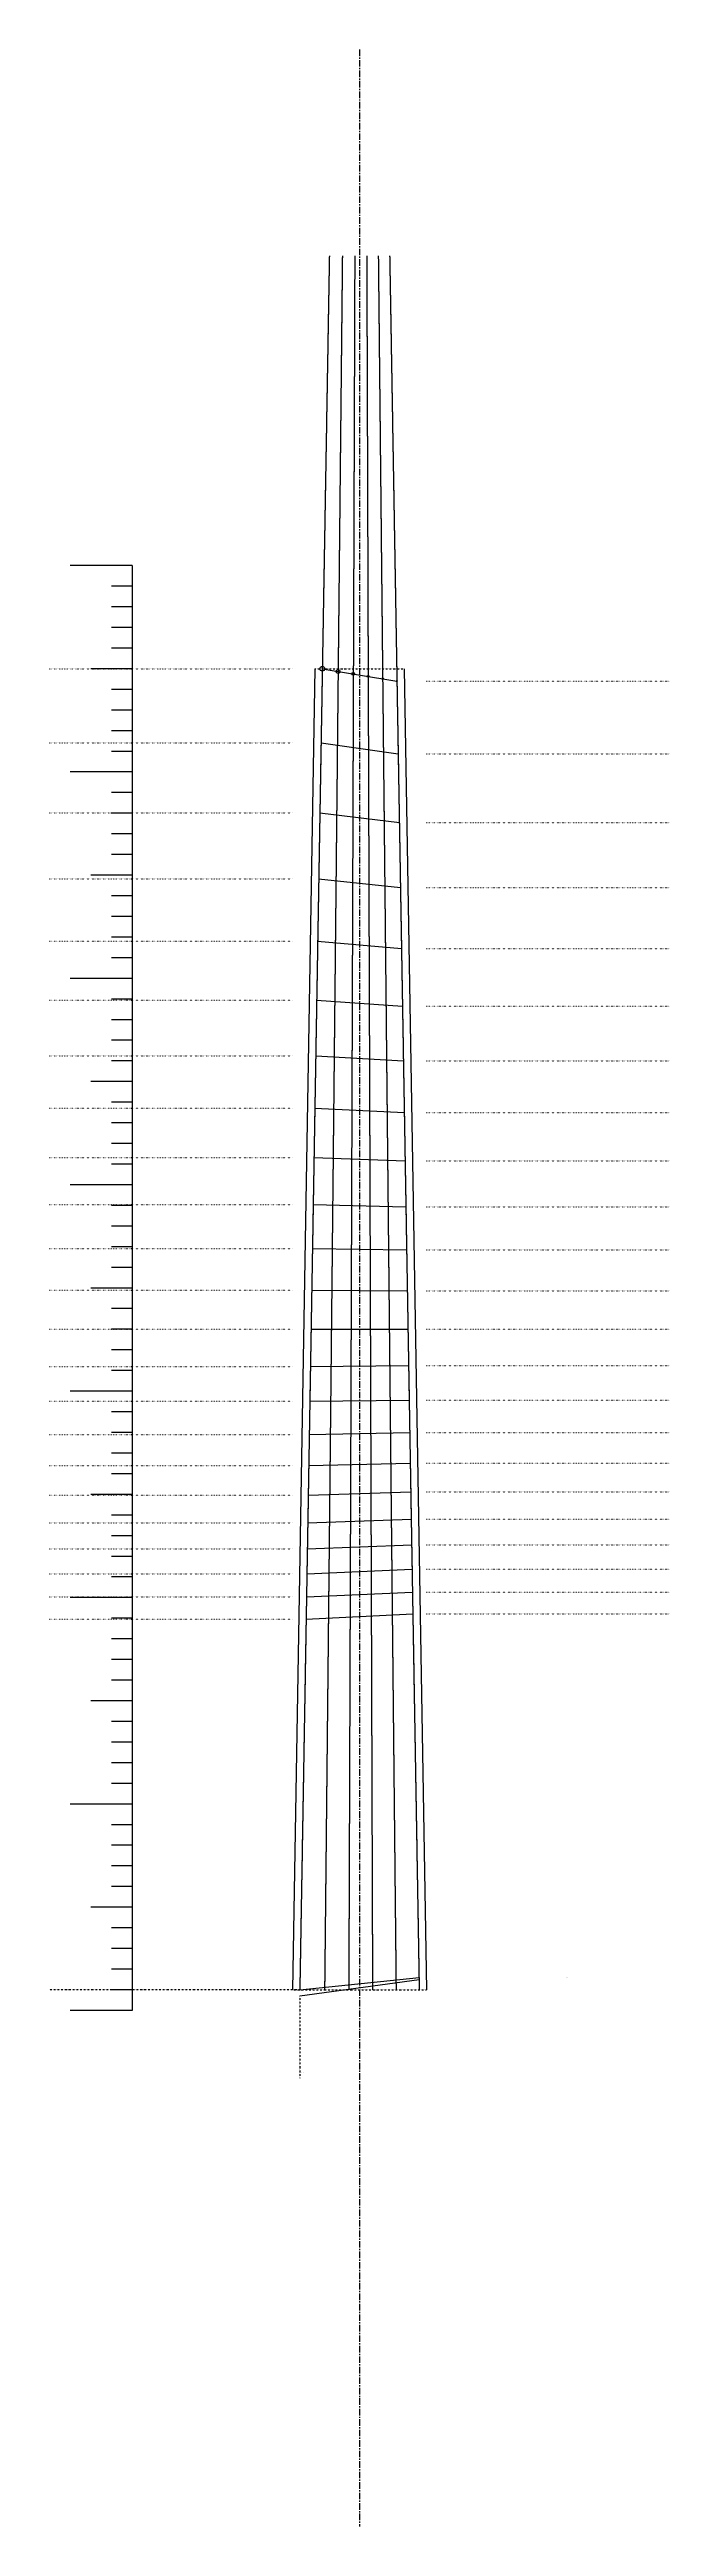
# Model space of a CAD drawing. Header units: millimetres. Extents: x 0 to 300, y -150 to 1050.
import ezdxf

# ---------------------------------------------------------------- set-up
doc = ezdxf.new("R2010")
doc.units = ezdxf.units.MM
for name, pattern in [('CENTER', [5.08, 3.175, -0.635, 0.635, -0.635]), ('DASHED', [1.524, 1.27, -0.254]), ('DASHED2', [0.762, 0.635, -0.127]), ('DOT', [0.508, 0, -0.508]), ('DOT2', [0.254, 0, -0.254])]:
    doc.linetypes.add(name, pattern=pattern)
doc.styles.add('OpenSans', font='OpenSans-Regular.ttf')

msp = doc.modelspace()

# ---------------------------------------------------------------- linework, layer by layer
at = {"linetype": 'CENTER'}
msp.add_line((150, 1050), (150, -150), dxfattribs=at)
at = {"linetype": 'DASHED'}
for p, q in [((135.4, 950), (121.1, 110)), ((141.7, 950), (133.1, 110)), ((147.7, 950), (144.8, 110)), ((153.5, 950), (156.3, 110)), ((159.1, 950), (167.7, 110)), ((164.6, 950), (178.9, 110))]:
    msp.add_line(p, q, dxfattribs=at)
at = {"linetype": 'DASHED2'}
for p, q in [((135.4, 950), (121.1, 110)), ((141.7, 950), (133.1, 110)), ((147.7, 950), (144.8, 110)), ((153.5, 950), (156.3, 110)), ((159.1, 950), (167.7, 110)), ((164.6, 950), (178.9, 110))]:
    msp.add_line(p, q, dxfattribs=at)
for p, q in [((40, 800), (10, 800)), ((40, 800), (40, 100)), ((40, 790), (30, 790)), ((40, 780), (30, 780)), ((40, 770), (30, 770)), ((40, 760), (30, 760)), ((40, 750), (20, 750)), ((128.4, 750), (117.5, 110)), ((132, 750), (168.1, 744)), ((171.6, 750), (182.5, 110)), ((40, 740), (30, 740)), ((40, 730), (30, 730)), ((40, 720), (30, 720)), ((40, 710), (30, 710)), ((131.4, 714.1), (168.7, 708.8)), ((40, 700), (10, 700)), ((40, 690), (30, 690)), ((40, 680), (30, 680)), ((130.8, 680.2), (169.3, 675.5)), ((40, 670), (30, 670)), ((40, 660), (30, 660)), ((40, 650), (20, 650)), ((130.2, 648.2), (169.8, 644.1)), ((40, 640), (30, 640)), ((40, 630), (30, 630)), ((40, 620), (30, 620)), ((129.7, 618), (170.3, 614.4)), ((40, 600), (10, 600)), ((40, 610), (30, 610)), ((40, 590), (30, 590)), ((129.2, 589.5), (170.8, 586.5)), ((40, 580), (30, 580)), ((40, 570), (30, 570)), ((40, 560), (30, 560)), ((128.8, 562.5), (171.3, 560.1)), ((40, 550), (20, 550)), ((40, 540), (30, 540)), ((40, 530), (30, 530)), ((128.3, 537.1), (171.7, 535.1)), ((40, 520), (30, 520)), ((40, 510), (30, 510)), ((127.9, 513.2), (172.1, 511.6)), ((40, 500), (10, 500)), ((40, 490), (30, 490)), ((40, 480), (30, 480)), ((127.5, 490.5), (172.5, 489.4)), ((40, 470), (30, 470)), ((127.2, 469.2), (172.8, 468.5)), ((40, 460), (30, 460)), ((40, 450), (20, 450)), ((126.8, 449), (173.2, 448.7)), ((40, 440), (30, 440)), ((40, 430), (30, 430)), ((40, 420), (30, 420)), ((126.5, 430), (173.5, 430)), ((40, 410), (30, 410)), ((126.2, 412), (173.8, 412.4)), ((40, 400), (10, 400)), ((40, 390), (30, 390)), ((125.9, 395.1), (174.1, 395.7)), ((40, 380), (30, 380)), ((125.6, 379.1), (174.3, 380)), ((40, 370), (30, 370)), ((40, 360), (30, 360)), ((125.4, 364), (174.6, 365.2)), ((40, 350), (20, 350)), ((125.1, 349.7), (174.8, 351.2)), ((40, 340), (30, 340)), ((124.9, 336.3), (175.1, 338)), ((40, 330), (30, 330)), ((124.7, 323.6), (175.3, 325.6)), ((40, 320), (30, 320)), ((124.5, 311.6), (175.5, 313.8)), ((40, 300), (10, 300)), ((40, 310), (30, 310)), ((124.3, 300.3), (175.7, 302.7)), ((40, 290), (30, 290)), ((124.1, 289.6), (175.8, 292.2)), ((40, 280), (30, 280)), ((40, 270), (30, 270)), ((40, 260), (30, 260)), ((40, 250), (20, 250)), ((40, 240), (30, 240)), ((40, 230), (30, 230)), ((40, 220), (30, 220)), ((40, 210), (30, 210)), ((40, 200), (10, 200)), ((40, 190), (30, 190)), ((40, 180), (30, 180)), ((40, 170), (30, 170)), ((40, 160), (30, 160)), ((40, 150), (20, 150)), ((40, 140), (30, 140)), ((40, 130), (30, 130)), ((40, 120), (30, 120)), ((40, 110), (30, 110)), ((121.1, 110), (178.8, 116)), ((121.1, 107), (178.8, 115)), ((40, 100), (10, 100))]:
    msp.add_line(p, q)
at = {"linetype": 'DOT'}
for p, q in [((0, 750), (117.5, 750)), ((182.5, 744), (300, 744)), ((0, 714.1), (117.5, 714.1)), ((182.5, 708.8), (300, 708.8)), ((0, 680.2), (117.5, 680.2)), ((182.5, 675.5), (300, 675.5)), ((0, 648.2), (117.5, 648.2)), ((182.5, 644.1), (300, 644.1)), ((0, 618), (117.5, 618)), ((182.5, 614.4), (300, 614.4)), ((0, 589.5), (117.5, 589.5)), ((182.5, 586.5), (300, 586.5)), ((0, 562.5), (117.5, 562.5)), ((182.5, 560.1), (300, 560.1)), ((0, 537.1), (117.5, 537.1)), ((182.5, 535.1), (300, 535.1)), ((0, 513.2), (117.5, 513.2)), ((182.5, 511.6), (300, 511.6)), ((0, 490.5), (117.5, 490.5)), ((182.5, 489.4), (300, 489.4)), ((0, 469.2), (117.5, 469.2)), ((182.5, 468.5), (300, 468.5)), ((0, 449), (117.5, 449)), ((182.5, 448.7), (300, 448.7)), ((0, 430), (117.5, 430)), ((182.5, 430), (300, 430)), ((0, 412), (117.5, 412)), ((182.5, 412.4), (300, 412.4)), ((0, 395.1), (117.5, 395.1)), ((182.5, 395.7), (300, 395.7)), ((0, 379.1), (117.5, 379.1)), ((182.5, 380), (300, 380)), ((0, 364), (117.5, 364)), ((182.5, 365.2), (300, 365.2)), ((0, 349.7), (117.5, 349.7)), ((182.5, 351.2), (300, 351.2)), ((0, 336.3), (117.5, 336.3)), ((182.5, 338), (300, 338)), ((182.5, 325.6), (300, 325.6)), ((0, 323.6), (117.5, 323.6)), ((182.5, 313.8), (300, 313.8)), ((0, 311.6), (117.5, 311.6)), ((0, 300.3), (117.5, 300.3)), ((182.5, 302.7), (300, 302.7)), ((0, 289.6), (117.5, 289.6)), ((182.5, 292.2), (300, 292.2))]:
    msp.add_line(p, q, dxfattribs=at)
at = {"linetype": 'DOT2'}
for p, q in [((132, 750), (121.1, 110)), ((128.4, 750), (171.6, 750)), ((168, 750), (178.9, 110)), ((121.1, 110), (0, 110)), ((117.5, 110), (182.5, 110)), ((121.1, 107), (121.1, 67))]:
    msp.add_line(p, q, dxfattribs=at)
for centre, radius in [((132, 750), 1.17), ((139.6, 748.7), 0.914), ((147, 747.5), 0.66), ((154.2, 746.3), 0.432), ((161.2, 745.2), 0.33), ((168.1, 744), 0.254)]:
    msp.add_circle(centre, radius)

# ---------------------------------------------------------------- texts
at = {"char_height": 0.1, "attachment_point": 1, "style": 'OpenSans'}
for s, insert in [('0 : 0.0 mm', (50, 750)), ('0 : 6.0 mm', (260, 744)), ('1 : 35.92 mm', (50, 714.1)), ('1 : 41.247 mm', (260, 708.8)), ('2 : 69.825 mm', (50, 680.2)), ('2 : 74.516 mm', (260, 675.5)), ('3 : 101.826 mm', (50, 648.2)), ('3 : 105.917 mm', (260, 644.1)), ('4 : 132.032 mm', (50, 618)), ('4 : 135.556 mm', (260, 614.4)), ('5 : 160.542 mm', (50, 589.5)), ('5 : 163.532 mm', (260, 586.5)), ('6 : 187.452 mm', (50, 562.5)), ('6 : 189.937 mm', (260, 560.1)), ('7 : 212.851 mm', (50, 537.1)), ('7 : 214.86 mm', (260, 535.1)), ('8 : 236.825 mm', (50, 513.2)), ('8 : 238.385 mm', (260, 511.6)), ('9 : 259.454 mm', (50, 490.5)), ('9 : 260.589 mm', (260, 489.4)), ('10 : 280.812 mm', (50, 469.2)), ('10 : 281.547 mm', (260, 468.5)), ('11 : 300.972 mm', (50, 449)), ('11 : 301.329 mm', (260, 448.7)), ('12 : 320.0 mm', (50, 430)), ('12 : 320.0 mm', (260, 430)), ('13 : 337.96 mm', (50, 412)), ('13 : 337.623 mm', (260, 412.4)), ('14 : 354.912 mm', (50, 395.1)), ('14 : 354.258 mm', (260, 395.7)), ('15 : 370.913 mm', (50, 379.1)), ('15 : 369.959 mm', (260, 380)), ('16 : 386.016 mm', (50, 364)), ('16 : 384.778 mm', (260, 365.2)), ('17 : 400.271 mm', (50, 349.7)), ('17 : 398.766 mm', (260, 351.2)), ('18 : 413.726 mm', (50, 336.3)), ('18 : 411.968 mm', (260, 338)), ('19 : 424.43 mm', (260, 325.6)), ('19 : 426.426 mm', (50, 323.6)), ('20 : 436.192 mm', (260, 313.8)), ('20 : 438.413 mm', (50, 311.6)), ('21 : 449.727 mm', (50, 300.3)), ('21 : 447.294 mm', (260, 302.7)), ('22 : 460.406 mm', (50, 289.6)), ('22 : 457.773 mm', (260, 292.2)), ('640.0 mm', (50, 110)), ('634.0 mm', (250, 116)), ('Puente con entonación/Intonated Bridge', (121.1, 70))]:
    msp.add_mtext(s, dxfattribs=dict(at, insert=insert))

doc.saveas('drawing.dxf')
